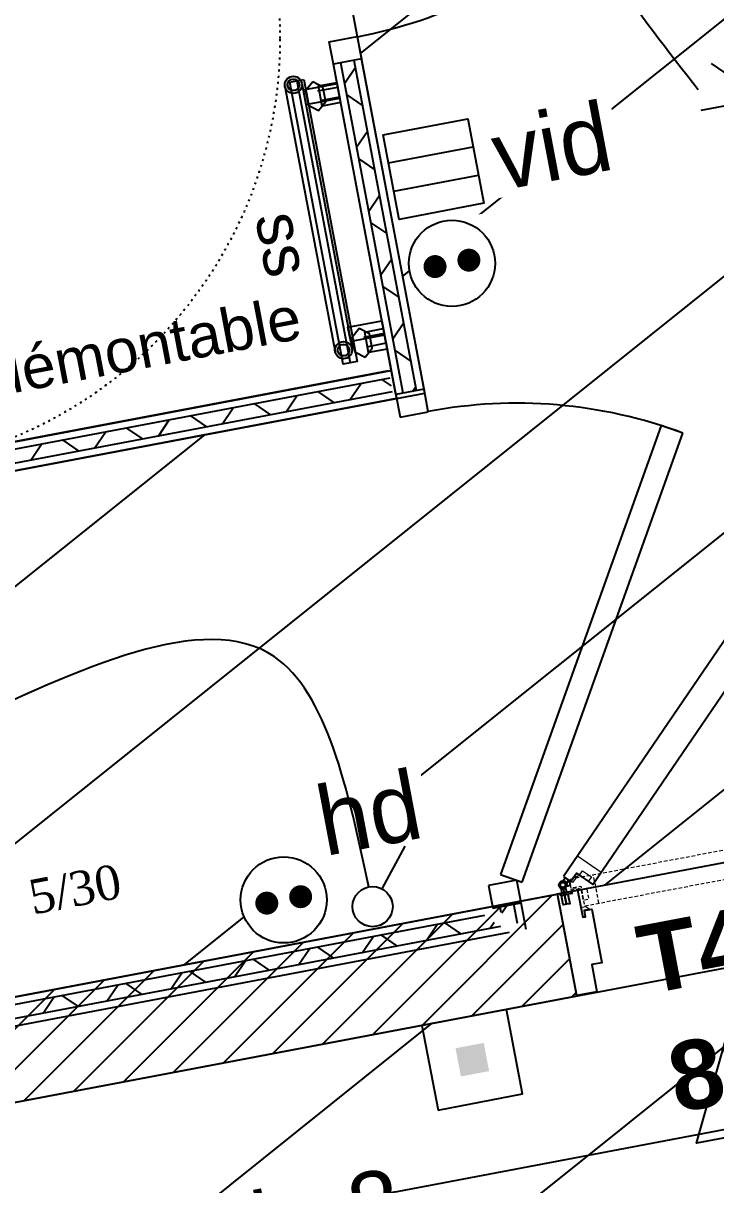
# Model space of a CAD drawing. Header units: centimetres. Extents: x 197412 to 267601, y -375791 to -305433.
# Drawn here: x 241902 to 243108, y -336173 to -334151 of the extents above; entities that cross this region are included whole.
import ezdxf

# ---------------------------------------------------------------- set-up
doc = ezdxf.new("R2010")
doc.units = ezdxf.units.CM
doc.linetypes.add('Style de ligne -16', pattern=[0.192476, 0.123031, -0.069444])
doc.linetypes.add('Style de ligne -5', pattern=[0.20828, 0.069425, -0.138855])
for name, color, linetype in [('3-BAT C-Niveau 0', 250, 'Continuous'), ('prlm-CHAUFF-CONV', 1, 'Continuous'), ('prlm-VMC', 62, 'Continuous')]:
    doc.layers.add(name, color=color, linetype=linetype)
for name, color, linetype, lineweight in [('FAUX PLAFOND', 9, 'Continuous', 25), ('prlm-ELEC-CFA', 1, 'Continuous', 25), ('prlm-ELEC-CFO', 1, 'Continuous', 25)]:
    doc.layers.add(name, color=color, linetype=linetype, lineweight=lineweight)
doc.styles.add('Geneva', font='arial.ttf')
doc.styles.add('Geneva (bold)', font='arialbd.ttf')
doc.styles.add('Helvetica', font='arial.ttf')
doc.styles.add('prlm-elec-cfa', font='comic.ttf', dxfattribs={"height": 12})
doc.styles.add('prlm-elec-cfo', font='comic.ttf', dxfattribs={"height": 12})
doc.styles.add('prlm-vmc', font='pala.ttf', dxfattribs={"height": 14})
pattern_1 = [(218.65981, (82441.66, 127994.64), (-199.24783, 287.75041), [])]

# ---------------------------------------------------------------- blocks, each defined once
blk = doc.blocks.new('xi.PCHD')
at = {"color": 0, "lineweight": 5}
blk.add_wipeout([(-7.5, -7.5), (7.5, -7.5), (7.5, 7.5), (-7.5, 7.5)], dxfattribs=at).dxf.layer = 'prlm-ELEC-CFO'
at = {"layer": 'prlm-ELEC-CFO', "color": 0, "linetype": 'ByBlock', "lineweight": 5, "const_width": 2}
for points in [[(-4, 0, 1), (-2, 0, 1)], [(2, 0, 1), (4, 0, 1)]]:
    blk.add_lwpolyline(points, format="xyb", close=True, dxfattribs=at)
at = {"layer": 'prlm-ELEC-CFO', "color": 0, "linetype": 'ByBlock', "lineweight": -2}
blk.add_circle((0, 0), 7.5, dxfattribs=at)
blk = doc.blocks.new('xi.SA')
at = {"layer": 'prlm-ELEC-CFO', "color": 0}
blk.add_lwpolyline([(0.2, -1.28), (5.5, 5.28)], dxfattribs=at)
blk.add_circle((-2, -4), 3.5, dxfattribs=at)
blk = doc.blocks.new('xi.PC')
at = {"color": 0, "lineweight": 5}
blk.add_wipeout([(-7.5, -7.5), (7.5, -7.5), (7.5, 7.5), (-7.5, 7.5)], dxfattribs=at).dxf.layer = 'prlm-ELEC-CFO'
at = {"layer": 'prlm-ELEC-CFO', "color": 0, "linetype": 'ByBlock', "lineweight": 5, "const_width": 2}
for points in [[(-4, 0, 1), (-2, 0, 1)], [(2, 0, 1), (4, 0, 1)]]:
    blk.add_lwpolyline(points, format="xyb", close=True, dxfattribs=at)
at = {"layer": 'prlm-ELEC-CFO', "color": 0, "linetype": 'ByBlock', "lineweight": -2}
blk.add_circle((0, 0), 7.5, dxfattribs=at)
blk = doc.blocks.new('xi.BSO')
at = {"layer": 'prlm-ELEC-CFO', "lineweight": 5}
blk.add_hatch(color=0, dxfattribs=at).paths.add_polyline_path([(-2.5, -2.5), (2.5, -2.5), (2.5, 2.5), (-2.5, 2.5)])
at = {"layer": 'prlm-ELEC-CFO', "color": 0, "flags": 128}
blk.add_lwpolyline([(-7.5, -7.5), (7.5, -7.5), (7.5, 7.5), (-7.5, 7.5)], close=True, dxfattribs=at)
blk = doc.blocks.new('xi.SPOT')
at = {"color": 0, "lineweight": 5}
blk.add_wipeout([(-4, 0), (-2.83, -2.83), (0, -4), (2.83, -2.83), (4, 0), (2.83, 2.83), (0, 4), (-2.83, 2.83)], dxfattribs=at).dxf.layer = 'prlm-ELEC-CFO'
at = {"layer": 'prlm-ELEC-CFO', "color": 0, "linetype": 'ByBlock', "lineweight": -2, "flags": 128}
for points in [[(0, 10.88), (0, 4)], [(-7.69, 7.69), (-2.83, 2.83)], [(7.69, 7.69), (2.83, 2.83)], [(-10.88, 0), (-4, 0)], [(4, 0), (10.88, 0)], [(-2.83, -2.83), (-7.69, -7.69)], [(0, -4), (0, -10.88)], [(2.83, -2.83), (7.69, -7.69)]]:
    blk.add_lwpolyline(points, dxfattribs=at)
at = {"layer": 'prlm-ELEC-CFO', "color": 0, "linetype": 'ByBlock', "lineweight": -2}
blk.add_circle((0, 0), 4, dxfattribs=at)
blk = doc.blocks.new('xi.tsl-050-050')
at = {"layer": 'prlm-CHAUFF-CONV', "linetype": 'ByBlock', "lineweight": -2}
h = blk.add_hatch(color=0, dxfattribs=at)
edge = h.paths.add_edge_path()
edge.add_arc((-23.5, 7.5), 1.5, 0, 360)
edge = h.paths.add_edge_path(flags=17)
edge.add_arc((-23.5, 7.5), 1, 0, 360)
edge = h.paths.add_edge_path()
edge.add_arc((23.5, 7.5), 1.5, 0, 360)
edge = h.paths.add_edge_path(flags=17)
edge.add_arc((23.5, 7.5), 1, 0, 360)
at = {"layer": 'prlm-CHAUFF-CONV', "color": 0, "linetype": 'ByBlock', "lineweight": -2, "flags": 128}
for points in [[(23.5, 9), (-23.5, 9)], [(23.5, 6), (-23.5, 6)]]:
    blk.add_lwpolyline(points, dxfattribs=at)
at = {"layer": 'prlm-CHAUFF-CONV', "color": 0, "linetype": 'ByBlock', "lineweight": -2}
for points in [[(-19.73, 0), (-22.27, 0), (-22.27, 6), (-19.73, 6)], [(19.73, 0), (22.27, 0), (22.27, 6), (19.73, 6)]]:
    blk.add_lwpolyline(points, close=True, dxfattribs=at)
for centre, radius in [((-23.5, 7.5), 1.5), ((-23.5, 7.5), 1), ((23.5, 7.5), 1.5), ((23.5, 7.5), 1)]:
    blk.add_circle(centre, radius, dxfattribs=at)
blk = doc.blocks.new('xi.VID')
at = {"layer": 'prlm-ELEC-CFA', "color": 0, "linetype": 'ByBlock', "lineweight": -2, "flags": 128}
blk.add_lwpolyline([(-7.5, 7.5), (7.5, 7.5), (7.5, -7.5), (-7.5, -7.5)], close=True, dxfattribs=at)
at = {"layer": 'prlm-ELEC-CFA', "color": 0}
for points in [[(-7.5, 2.5), (7.5, 2.5)], [(-7.5, -2.5), (7.5, -2.5)]]:
    blk.add_lwpolyline(points, dxfattribs=at)
blk = doc.blocks.new('Groupe-163-1')
at = {"linetype": 'Continuous'}
for p, q in [((15993.68, -46224.54), (16002.98, -46273.67)), ((16000.79, -46225.7), (15997.28, -46226.36)), ((16001.12, -46227.42), (15998.01, -46228.01)), ((16008.91, -46268.55), (16005.32, -46269.23)), ((16009.23, -46270.27), (16005.79, -46270.92))]:
    blk.add_line(p, q, dxfattribs=at)
at = {"linetype": 'Continuous', "flags": 128}
for points in [[(15994.89, -46224.31), (16004.19, -46273.44), (16001.78, -46273.9), (15992.47, -46224.77)], [(15996.48, -46224.75), (15995.21, -46226.31), (15995.71, -46228.81), (15997.47, -46229.73), (15998.74, -46228.17), (15998.24, -46225.68)], [(16000.63, -46224.84), (16001.29, -46228.35), (15998.11, -46228.95), (15997.44, -46225.44)], [(16005.56, -46272.67), (16006.82, -46271.11), (16006.32, -46268.62), (16004.56, -46267.69), (16003.3, -46269.25), (16003.8, -46271.74)], [(16008.74, -46267.69), (16009.42, -46271.28), (16006.19, -46271.89), (16005.51, -46268.31)]]:
    blk.add_lwpolyline(points, close=True, dxfattribs=at)
at = {"insert": (15995.28, -46252.23), "char_height": 7.993, "width": 24.9991, "attachment_point": 2, "rotation": 280.6809, "line_spacing_factor": 1.060906, "style": 'Geneva'}
blk.add_mtext('ss', dxfattribs=at)

msp = doc.modelspace()

# ---------------------------------------------------------------- hatches: boundary and pattern name
at = {"linetype": 'Continuous'}
h = msp.add_hatch(dxfattribs=at)
h.set_pattern_fill('02_ISOLANT', color=256, scale=10, angle=100.7083, style=0, pattern_type=2)
h.set_pattern_definition([(145.708283, (82441.66, 127994.64), (-45.07253, -66.09438), []), (235.708283, (82441.66, 127994.64), (-66.09438, 45.07253), [])])
h.paths.add_polyline_path([(242563.7, -334794.9), (242587.2, -334790.5), (242478.5, -334215.4), (242454.9, -334219.9)])
h = msp.add_hatch(dxfattribs=at)
h.set_pattern_fill('02_ISOLANT', color=256, scale=10, angle=-169.2764, style=0, pattern_type=2)
h.set_pattern_definition([(235.723595, (82441.66, 127994.64), (66.106423, -45.054865), []), (325.723595, (82441.66, 127994.64), (-45.054865, -66.106423), [])])
h.paths.add_polyline_path([(242544.8, -334792.5), (242540.4, -334768.9), (240671.9, -335122.7), (240676.3, -335146.3)])
h = msp.add_hatch(dxfattribs=at)
h.set_pattern_fill('02_ISOLANT', color=256, scale=10, angle=100.7083, style=0, pattern_type=2)
h.set_pattern_definition([(145.708283, (82441.66, 127994.64), (-45.07253, -66.09438), []), (235.708283, (82441.66, 127994.64), (-66.09438, 45.07253), [])])
h.paths.add_polyline_path([(242734.6, -335699), (242762.6, -335718.1), (242756.3, -335684.6), (242732.7, -335689.1)])
h = msp.add_hatch(dxfattribs=at)
h.set_pattern_fill('02_ISOLANT', color=256, scale=10, angle=-169.2764, style=0, pattern_type=2)
h.set_pattern_definition([(235.723595, (82441.66, 127994.64), (66.106423, -45.054865), []), (325.723595, (82441.66, 127994.64), (-45.054865, -66.106423), [])])
h.paths.add_polyline_path([(242733.2, -335723.7), (242705.1, -335704.6), (240848.7, -336056.1), (240853.2, -336079.7)])
at = {"layer": '3-BAT C-Niveau 0'}
h = msp.add_hatch(dxfattribs=at)
h.set_pattern_fill('MURS MACONNERIE-2', color=256, scale=10, style=0, pattern_type=2)
h.set_pattern_definition([(45, (82627.55, 127994.637), (-31.2347524, 39.0434405), [])])
h.paths.add_polyline_path([(235801.1, -336999), (235834.6, -337175.8), (242866, -335844.2), (242832.5, -335667.4)])
at = {"layer": 'FAUX PLAFOND'}
h = msp.add_hatch(dxfattribs=at)
h.set_pattern_fill('BA 13', color=256, scale=10, style=0, pattern_type=2)
h.set_pattern_definition(pattern_1)
h.paths.add_polyline_path([(246236.5, -332342.1), (246284.6, -332333), (245796.2, -329754.2), (246385.7, -329642.5), (246628.5, -330924.4), (246453.7, -330957.5), (246860, -333103.2), (246445.3, -333181.7), (246437.8, -333142.4), (246392.1, -333151.1), (246399.9, -333191.5), (245353.7, -333389.6), (245362.7, -333437.6), (246159.3, -333287.9), (246400.4, -334571.7), (244731.5, -334887.7), (244488.5, -333604.3), (244547.4, -333593.2), (244538.1, -333544.1), (243774.9, -333688.6), (243780.4, -333737.3), (244439.2, -333612.5), (244759.2, -335302.5), (241229.5, -335970.9), (241062, -335086.5), (242601.7, -334794.9), (242210.8, -332727.6), (246166.5, -331978.5)])
h = msp.add_hatch(dxfattribs=at)
h.set_pattern_fill('BA 13', color=6, scale=10, style=0, pattern_type=2)
h.set_pattern_definition(pattern_1)
h.paths.add_polyline_path([(231437.6, -339270.7), (231393.3, -339279.1), (231393.3, -339279.2), (229700.5, -339599.8), (224818.6, -340524.4), (224818.6, -340524.3), (222646.5, -340935.7), (222646.5, -340935.7), (218945.4, -341636.6), (220323.7, -348914.6), (219107.7, -349144.9), (217729.4, -341866.9), (214344.2, -342508), (214325.6, -342409.7), (212095.3, -342832.1), (211556.4, -339986.5), (213785.8, -339559.1), (213767.1, -339460.8), (215316, -339167.5), (217152.3, -338819.7), (216443.4, -335076.3), (217624.3, -334852.7), (218340.7, -338635.3), (222076.9, -337927.7), (222128.4, -338199.9), (220944.3, -338424.1), (221396.5, -340811.7), (224752.6, -340175.9), (224395.1, -338287.7), (225513.6, -338075.9), (225706.2, -339093.9), (231208.4, -338051.9), (231208.4, -338052), (244427.3, -335548.6), (244658, -336766.9)])
h.paths.add_polyline_path([(217555.2, -339065.9), (218007.3, -341453.4), (220217.4, -341034.9), (219765.3, -338647.4)])
h.paths.add_polyline_path([(214589.7, -342100.7), (216484.4, -341741.8), (216032.3, -339354.3), (214137.6, -339713.1)])

# ---------------------------------------------------------------- linework, layer by layer
at = {"linetype": 'Continuous', "lineweight": 25}
for p, q in [((242491.3, -334213), (242442.1, -334222.3)), ((242533.5, -334705.7), (242442.1, -334222.3)), ((242600, -334788.1), (242491.3, -334213)), ((242533.6, -334705.7), (242542.8, -334754.9)), ((242538, -334756.1), (240669.4, -335110)), ((242543.1, -334756.4), (242542.8, -334754.9)), ((242600, -334788.1), (242550.9, -334797.4)), ((242547.3, -334805.2), (240678.7, -335159.1)), ((242550.9, -334797.4), (242552.4, -334805.5)), ((242689.9, -335694.2), (240846.3, -336043.4)), ((242719.4, -335688.6), (242720, -335691.5)), ((242769.1, -335682.2), (242720, -335691.5)), ((242777.8, -335728.5), (242769.1, -335682.2)), ((242748.4, -335734), (240855.6, -336092.5))]:
    msp.add_line(p, q, dxfattribs=at)
at = {"linetype": 'Continuous'}
for p, q in [((242550.9, -334797.4), (242442.1, -334222.3)), ((242563.7, -334794.9), (242454.9, -334219.9)), ((242563.7, -334794.9), (242454.9, -334219.9)), ((242587.2, -334790.5), (242478.5, -334215.4)), ((242587.2, -334790.5), (242478.5, -334215.4)), ((242540.4, -334768.9), (240671.9, -335122.7)), ((242540.4, -334768.9), (240671.9, -335122.7)), ((242600, -334788.1), (242550.9, -334797.4)), ((242607.4, -334827.4), (242600, -334788.1)), ((242544.8, -334792.5), (240676.3, -335146.3)), ((242544.8, -334792.5), (240676.3, -335146.3)), ((242547.3, -334805.2), (240678.7, -335159.1)), ((242550.9, -334797.4), (242558.3, -334836.7)), ((242558.3, -334836.7), (242607.4, -334827.4)), ((243013, -334851.3), (242733.4, -335632.8)), ((242771.1, -335646.3), (243050.7, -334864.8)), ((243050.7, -334864.8), (243013, -334851.3)), ((242733.4, -335632.8), (242771.1, -335646.3)), ((242761.7, -335642.9), (242712.5, -335652.2)), ((242712.5, -335652.2), (242720, -335691.5)), ((242769.1, -335682.2), (242761.7, -335642.9)), ((242844.9, -335668.3), (242843.3, -335659.6)), ((242719.4, -335688.6), (242720, -335691.5)), ((242720, -335691.5), (242769.1, -335682.2)), ((242734.6, -335699), (242732.7, -335689.1)), ((242734.6, -335699), (242732.7, -335689.1)), ((242762.6, -335718.1), (242756.3, -335684.6)), ((242762.6, -335718.1), (242756.3, -335684.6)), ((242705.1, -335704.6), (240848.7, -336056.1)), ((242705.1, -335704.6), (240848.7, -336056.1)), ((242733.2, -335723.7), (240853.2, -336079.7)), ((242733.2, -335723.7), (240853.2, -336079.7)), ((242748.4, -335734), (240855.6, -336092.5))]:
    msp.add_line(p, q, dxfattribs=at)
at = {"linetype": 'Continuous', "lineweight": 18}
msp.add_line((242908.5, -335629.2), (242867.2, -335601.1), dxfattribs=at)
at = {"linetype": 'Style de ligne -16', "lineweight": 18, "ltscale": 50.8}
msp.add_line((242904.4, -335682.9), (242895.1, -335633.7), dxfattribs=at)
at = {"linetype": 'Continuous', "flags": 128}
for points in [[(242483.8, -334173.7), (242491.3, -334213), (242442.1, -334222.3), (242434.7, -334183)], [(242542.9, -334755.2), (242552.2, -334804.2), (241062, -335086.4), (241052.7, -335037.4)], [(242842.9, -335636.7), (242855.2, -335645.2), (242865.3, -335630.5), (242894.2, -335650.2), (243412.7, -334889.4), (243383.8, -334869.7), (243393.8, -334855), (243381.4, -334846.5)], [(242865.9, -335843.7), (242832.5, -335666.9), (242867.5, -335660.2), (242876.4, -335707.5), (242881.3, -335706.6), (242879.2, -335695.7), (242892, -335693.3), (242909.7, -335786.6), (242892, -335789.9), (242901, -335837.1)], [(242837.3, -335666), (242857.1, -335662.2), (242857.8, -335665.8), (242838, -335669.6)], [(242839.3, -335669.3), (242844.9, -335668.3), (242848.1, -335684.9), (242842.5, -335685.9)], [(242844.9, -335668.3), (242850.6, -335667.2), (242853.7, -335683.8), (242848.1, -335684.9)]]:
    msp.add_lwpolyline(points, close=True, dxfattribs=at)
at = {"color": 1, "linetype": 'Continuous', "flags": 128}
msp.add_lwpolyline([(241052.6, -335037.4), (242542.9, -334755.2), (242552.2, -334804.3), (241061.9, -335086.5)], close=True, dxfattribs=at)
at = {"linetype": 'Style de ligne -16', "lineweight": 18, "ltscale": 50.8, "flags": 128}
for points in [[(242852.6, -335641.8), (242855.4, -335656.5), (242872.9, -335653.2), (242879.4, -335687.6), (243784, -335516.3), (243777.5, -335481.9), (243795, -335478.6), (243792.2, -335463.8)], [(242874.2, -335659.9), (242883.4, -335658.2), (242886.9, -335676.4), (242877.6, -335678.2)]]:
    msp.add_lwpolyline(points, close=True, dxfattribs=at)
at = {"linetype": 'Continuous', "flags": 128}
for points in [[(242851.8, -335642.8), (242848, -335648.4, 0.143165), (242845.6, -335645.4, 0.143165), (242841.9, -335644.2), (242845.7, -335638.7)], [(242840.6, -335665.3), (242839.1, -335657.5, 0.143165), (242843, -335657.8, 0.143165), (242846.4, -335656.1), (242847.9, -335664)], [(242854.6, -335652.4), (242848.1, -335653.6, 0.143165), (242848.5, -335649.8, 0.143165), (242846.7, -335646.3), (242853.3, -335645.1)]]:
    msp.add_lwpolyline(points, format="xyb", close=True, dxfattribs=at)
at = {"linetype": 'Continuous', "lineweight": 18, "flags": 128}
msp.add_lwpolyline([(242868.3, -335636), (242863.6, -335639.7), (242858.7, -335646.8), (242856.4, -335645.3), (242860.9, -335638.6), (242867.6, -335635), (242868.3, -335635.9)], dxfattribs=at)
for points in [[(242870.9, -335634.3), (242876.2, -335626.6), (242891.6, -335637.1), (242886.3, -335644.8)], [(242877, -335706.4), (242874.2, -335691.6), (242875.3, -335690), (242882, -335688.7), (242886.9, -335692.1), (242887.1, -335693.2), (242878.1, -335695), (242880.1, -335705.8)]]:
    msp.add_lwpolyline(points, close=True, dxfattribs=at)
at = {"linetype": 'Style de ligne -16', "lineweight": 18, "ltscale": 50.8, "flags": 128}
msp.add_lwpolyline([(242871.2, -335659.2), (242865.2, -335658.5), (242856.7, -335660.1), (242856.2, -335657.4), (242864.1, -335655.9), (242871.4, -335658), (242871.2, -335659.2)], dxfattribs=at)
at = {"linetype": 'Style de ligne -5', "ltscale": 50.8}
msp.add_circle((241599.1, -334178.7), 750, dxfattribs=at)
at = {"linetype": 'Continuous'}
for radius in [6.89, 4.29]:
    msp.add_circle((242841.7, -335651.1), radius, dxfattribs=at)
for centre, start, end in [((242329.6, -333358.2), 280.7083, 311.7914), ((242761.7, -335642.9), 69.6252, 100.7083)]:
    msp.add_arc(centre, 830.5, start, end, dxfattribs=at)
at = {"layer": '3-BAT C-Niveau 0'}
for p, q in [((235801.1, -336999), (242832.5, -335667.4)), ((240429.8, -336122.4), (242832.5, -335667.4)), ((242866, -335844.2), (242832.5, -335667.4)), ((235834.6, -337175.8), (242866, -335844.2)), ((235834.6, -337175.8), (242866, -335844.2))]:
    msp.add_line(p, q, dxfattribs=at)
at = {"layer": '3-BAT C-Niveau 0', "ltscale": 50.8, "flags": 128}
msp.add_lwpolyline([(246453.7, -330957.5), (246860, -333103.2), (246445.3, -333181.7), (246437.8, -333142.4), (246392.1, -333151.1), (246399.9, -333191.5), (245353.7, -333389.6), (245362.7, -333437.6), (246159.3, -333287.9), (246400.4, -334571.7), (244731.5, -334887.7), (244488.5, -333604.3), (244547.4, -333593.2), (244538.1, -333544.1), (243774.9, -333688.6), (243780.4, -333737.3), (244439.2, -333612.5), (244759.2, -335302.5), (241229.5, -335970.9), (241062, -335086.5), (242601.7, -334794.9), (242210.8, -332727.6), (246166.5, -331978.5)], dxfattribs=at)
at = {"layer": '3-BAT C-Niveau 0', "flags": 128}
msp.add_lwpolyline([(243133.9, -335891.3), (243265.9, -336064.9), (243074.3, -336101)], close=True, dxfattribs=at)
at = {"layer": 'prlm-ELEC-CFO'}
msp.add_spline([(243077.1, -334266.5), (242823.7, -333849.6), (242878.3, -333170.5)], degree=3, dxfattribs=at)

# ---------------------------------------------------------------- block references
at = {"xscale": 10, "yscale": 10, "zscale": 10}
msp.add_blockref('Groupe-163-1', (82441.7, 127994.6), dxfattribs=at)
at = {"layer": 'prlm-CHAUFF-CONV', "ltscale": 50, "xscale": 10, "yscale": 10, "zscale": 10, "rotation": 100.7082777477373}
msp.add_blockref('xi.tsl-050-050', (242489.9, -334475.1), dxfattribs=at)
at = {"layer": 'prlm-ELEC-CFO', "xscale": 10, "yscale": 10, "zscale": 10, "rotation": 10.72360141139323}
msp.add_blockref('xi.BSO', (242684.1, -335955.4), dxfattribs=at)

# ---------------------------------------------------------------- texts
at = {"color": 1, "insert": (241918.1, -334711.6), "char_height": 75.654, "attachment_point": 2, "rotation": 10.7236, "line_spacing_factor": 0.834288, "style": 'Helvetica'}
msp.add_mtext('Cloison démontable', dxfattribs=at)
at = {"layer": '3-BAT C-Niveau 0', "insert": (243336.4, -335836.7), "char_height": 120, "attachment_point": 5, "rotation": 10.7236, "line_spacing_factor": 1.060906, "style": 'Geneva (bold)'}
msp.add_mtext('T4 C 006\\P82,92m2\\P', dxfattribs=at)

# ---------------------------------------------------------------- next in the draw order: block references
at = {"layer": 'prlm-ELEC-CFO', "xscale": 10, "yscale": 10, "zscale": 10, "rotation": 10.72360141139323}
for name, p in [('xi.SPOT', (243189.8, -334282.1)), ('xi.PC', (242648.7, -334568.9))]:
    msp.add_blockref(name, p, dxfattribs=at)

# ---------------------------------------------------------------- next in the draw order: texts
at = {"layer": 'prlm-ELEC-CFA', "insert": (242822.5, -334365.4), "char_height": 120, "attachment_point": 5, "rotation": 10.7236, "line_spacing_factor": 0.8, "style": 'prlm-elec-cfa', "bg_fill": 3, "box_fill_scale": 1.1, "bg_fill_color": 256, "bg_fill_transparency": 0}
msp.add_mtext('vid', dxfattribs=at)
at = {"layer": 'prlm-ELEC-CFO', "char_height": 120, "rotation": 10.7236, "line_spacing_factor": 0.8, "style": 'prlm-elec-cfo', "bg_fill": 3, "bg_fill_color": 256, "bg_fill_transparency": 0}
for s, insert, attachment_point, box_fill_scale in [('hd', (242504.2, -335526.4), 5, 1.1), ('dm8', (242393.7, -336171.3), 2, 0.95)]:
    msp.add_mtext(s, dxfattribs=dict(at, insert=insert, attachment_point=attachment_point, box_fill_scale=box_fill_scale))

# ---------------------------------------------------------------- next in the draw order: block references
at = {"layer": 'prlm-ELEC-CFA', "xscale": 10, "yscale": 10, "zscale": 10, "rotation": 10.72360141139323}
msp.add_blockref('xi.VID', (242616.4, -334404.6), dxfattribs=at)
at = {"layer": 'prlm-ELEC-CFO', "xscale": 10, "yscale": 10, "zscale": 10, "rotation": 10.72360141139323}
msp.add_blockref('xi.PCHD', (242355.7, -335677.2), dxfattribs=at)

# ---------------------------------------------------------------- next in the draw order: linework, layer by layer
at = {"layer": 'prlm-ELEC-CFO'}
msp.add_spline([(242504, -335654.4), (242338.8, -335253.4), (241784.6, -335375.7)], degree=3, dxfattribs=at)
at = {"layer": 'prlm-VMC'}
msp.add_line((232394.4, -338108.6), (245945.2, -335542.3), dxfattribs=at)

# ---------------------------------------------------------------- next in the draw order: block references
at = {"layer": 'prlm-ELEC-CFO', "xscale": 10, "yscale": 10, "zscale": 10, "rotation": 10.72360141139323}
msp.add_blockref('xi.SA', (242522.7, -335645.8), dxfattribs=at)

# ---------------------------------------------------------------- next in the draw order: texts
at = {"layer": 'prlm-VMC', "ltscale": 25, "insert": (241846.4, -335686.4), "char_height": 60, "width": 586.147, "attachment_point": 5, "rotation": 10.7236, "line_spacing_factor": 0.8, "style": 'prlm-vmc', "bg_fill": 2}
msp.add_mtext('Alizé T 5/30', dxfattribs=at)
at = {"layer": 'prlm-VMC', "insert": (243400, -336252.7), "char_height": 100, "width": 1022.083, "attachment_point": 2, "rotation": 10.7236, "line_spacing_factor": 0.75, "style": 'prlm-vmc', "bg_fill": 2}
msp.add_mtext('VMC Oblong\\P700x165', dxfattribs=at)

# ---------------------------------------------------------------- next in the draw order: linework, layer by layer
at = {"layer": '3-BAT C-Niveau 0', "ltscale": 50.8, "flags": 128}
msp.add_lwpolyline([(225706.2, -339093.9), (231208.4, -338051.9), (231208.4, -338052), (244427.3, -335548.6), (244658, -336766.9), (231437.6, -339270.7), (231393.3, -339279.1), (231393.3, -339279.2), (229700.5, -339599.8)], dxfattribs=at)

doc.saveas('drawing.dxf')
